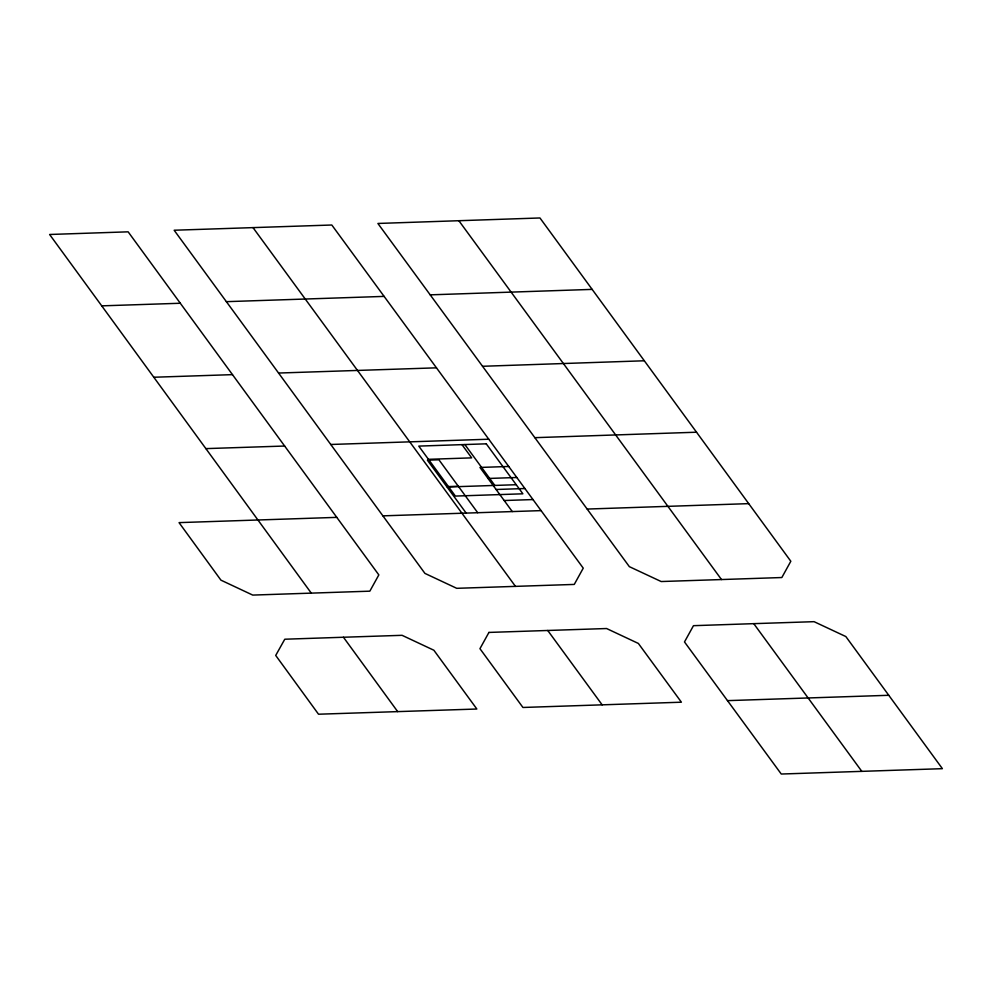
<?xml version="1.0" encoding="UTF-8"?>
<svg xmlns="http://www.w3.org/2000/svg" width="992" height="992" viewBox="0 0 992 992"><rect width="100%" height="100%" fill="white"/><g stroke="black" fill="none" stroke-linecap="round" stroke-linejoin="round"><path stroke-width="1.49" d="M180.308 303.254L128.142 231.83L49.6 234.484L101.73 305.858L180.308 303.254L378.832 574.901L369.842 591.17L252.737 595.088L220.943 580.159L179.044 522.623L336.809 517.365M226.362 301.667L384.127 296.397M430.206 294.847L592.112 289.391M153.81 377.245L232.5 374.641M278.566 373.042L424.936 573.401L456.729 588.318L574.269 584.424L583.246 568.156L331.812 225.01L174.146 230.231L278.566 373.042L436.468 367.834M482.546 366.284L644.316 360.778M330.72 444.478L488.783 439.22M534.874 437.67L696.533 432.214L790.822 561.261L781.845 577.53L721.494 579.551L661.18 581.535L629.35 566.655L377.89 223.46L539.958 217.967L696.533 432.214M205.877 448.62L284.642 446.028M428.457 459.321L471.671 457.87L461.974 444.639M508.76 466.476L479.954 467.443L512.269 511.55M488.027 478.479L516.832 477.499M446.772 486.638L458.304 486.241M448.706 486.96L516.224 484.716M496.112 489.502L524.917 488.523M504.184 500.526L533.002 499.559M382.912 515.852L541.099 510.62M587.19 509.057L748.7 503.638M343.443 637.248L284.778 639.22L275.714 655.439L318.519 714.215L476.854 709.02L433.864 650.231L402.07 635.314L343.443 637.248L397.668 711.599M753.759 623.658L814.072 621.674L845.841 636.554L942.4 768.676L781.262 774.033L684.492 641.948L693.47 625.679L753.759 623.658L861.8 771.342M727.483 700.637L888.745 695.293M464.851 444.54L494.822 485.435M477.698 512.703L438.91 459.78L427.391 460.176L466.166 513.087M458.862 220.708L721.494 579.551M515.48 586.396L252.997 227.602M547.745 630.49L602.156 704.853M101.73 305.858L311.302 593.154M488.932 632.425L479.954 648.681L522.933 707.47L681.405 702.2L638.377 643.448L606.583 628.531L488.932 632.425M486.254 443.821L418.76 446.102L455.39 496.074L522.883 493.805L486.254 443.821"/></g></svg>
